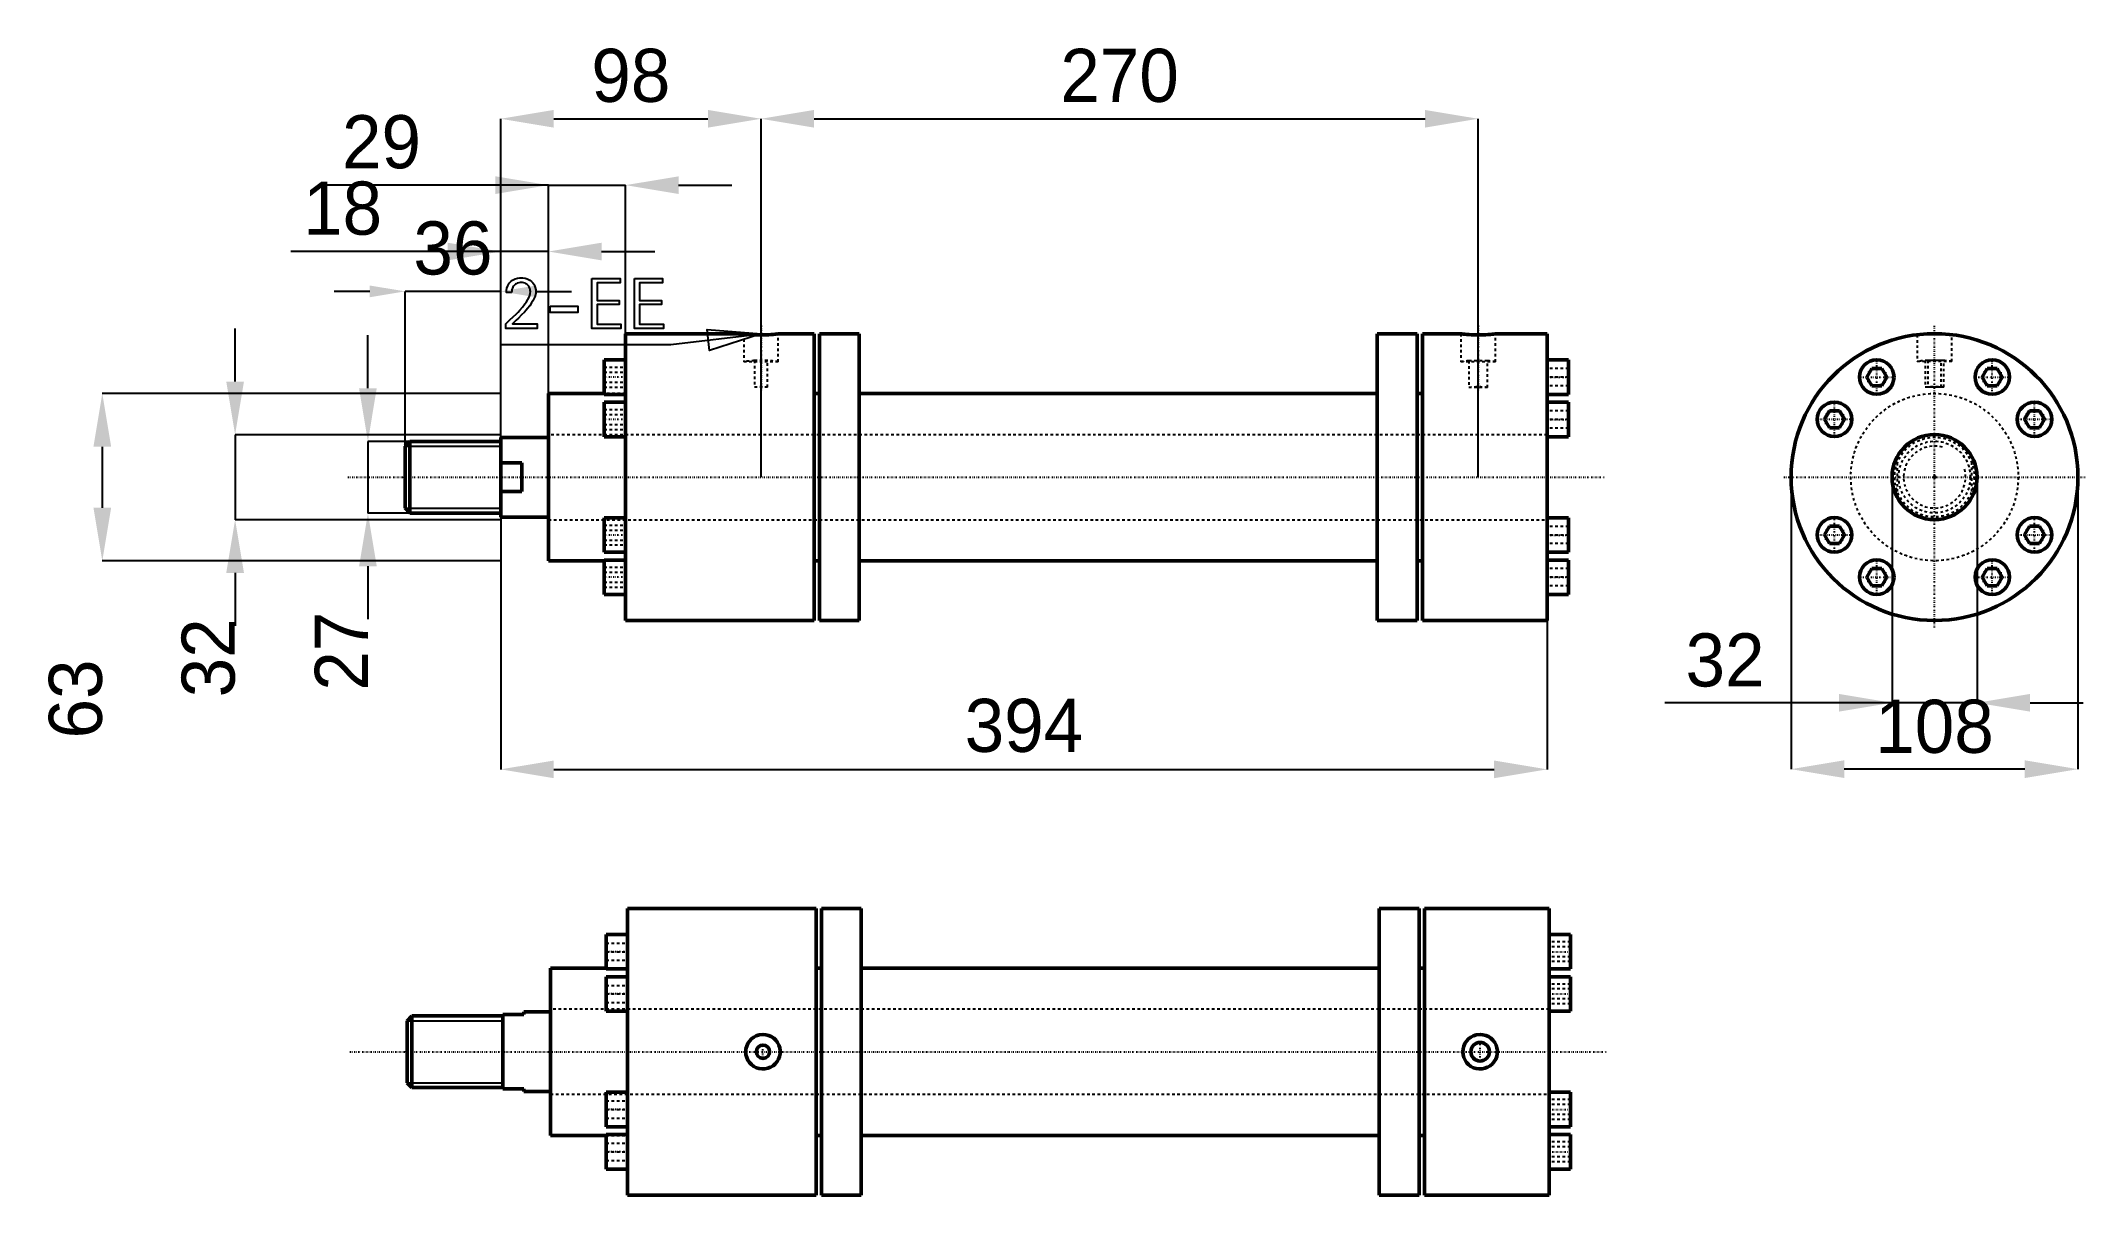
# Model space of a CAD drawing. Header units: millimetres. Extents: x -137 to 633, y -270 to 164.
import ezdxf

# ---------------------------------------------------------------- set-up
doc = ezdxf.new("R2010")
doc.units = ezdxf.units.MM
doc.linetypes.add('Center', pattern=[1.5, 0.45, -0.5, 0.05, -0.5])
doc.linetypes.add('Dashed', pattern=[2, 1, -1])
for name, color, linetype, lineweight in [('2d ConnectionPoints', 7, 'Continuous', 50), ('AM_0', 7, 'Continuous', 50), ('AM_5', 3, 'Continuous', 25), ('AM_7', 7, 'Center', 25), ('AM_9', 6, 'Dashed', 25)]:
    doc.layers.add(name, color=color, linetype=linetype, lineweight=lineweight)
doc.dimstyles.new('ISO-25', dxfattribs={"dimtxt": 2.5, "dimasz": 2.5, "dimexe": 1.25, "dimexo": 0.625, "dimtad": 1, "dimtxsty": 'Standard', "dimcen": 2.5, "dimadec": 0, "dimazin": 0, "dimtfac": 1, "dimtmove": 0, "dimatfit": 3, "dimfxl": 1, "dimarcsym": 0})

# ---------------------------------------------------------------- blocks, each defined once
blk = doc.blocks.new('1_HEG250_A_M00_C_50_RC_part2_150__0_in_HEG250_A_M00_C_50_150_RC_0')
at = {"layer": 'AM_0'}
for p, q in [((127.5, 54), (83, 54)), ((83, 54), (83, -54)), ((154, 54), (140.48, 54)), ((154, 54), (154, -54)), ((171, 54), (156, 54)), ((156, 54), (156, -54)), ((171, 54), (171, -54)), ((381, 54), (366, 54)), ((366, 54), (366, -54)), ((381, 54), (381, -54)), ((397.5, 54), (383, 54)), ((383, 54), (383, -54)), ((430, 54), (410.48, 54)), ((430, 54), (430, -54)), ((83, 44.17), (75, 44.17)), ((75, 31.17), (75, 44.17)), ((438, 44.17), (430, 44.17)), ((438, 44.17), (438, 31.17)), ((75, 31.5), (54, 31.5)), ((54, 31.5), (54, -31.5)), ((75, 31.17), (83, 31.17)), ((156, 31.5), (154, 31.5)), ((366, 31.5), (171, 31.5)), ((383, 31.5), (381, 31.5)), ((430, 31.17), (438, 31.17)), ((83, 28.25), (75, 28.25)), ((75, 15.25), (75, 28.25)), ((438, 28.25), (430, 28.25)), ((438, 28.25), (438, 15.25)), ((75, 15.25), (83, 15.25)), ((430, 15.25), (438, 15.25)), ((83, -15.25), (75, -15.25)), ((75, -28.25), (75, -15.25)), ((438, -15.25), (430, -15.25)), ((438, -15.25), (438, -28.25)), ((75, -28.25), (83, -28.25)), ((430, -28.25), (438, -28.25)), ((54, -31.5), (75, -31.5)), ((83, -31.17), (75, -31.17)), ((75, -44.17), (75, -31.17)), ((154, -31.5), (156, -31.5)), ((171, -31.5), (366, -31.5)), ((381, -31.5), (383, -31.5)), ((438, -31.17), (430, -31.17)), ((438, -31.17), (438, -44.17)), ((75, -44.17), (83, -44.17)), ((430, -44.17), (438, -44.17)), ((83, -54), (154, -54)), ((156, -54), (171, -54)), ((366, -54), (381, -54)), ((383, -54), (430, -54))]:
    blk.add_line(p, q, dxfattribs=at)
for points in [[(140.5, 54), (140.46, 54), (140.25, 53.97), (139.86, 53.93), (139.32, 53.87), (138.61, 53.81), (137.79, 53.74), (136.83, 53.68), (135.82, 53.64), (134.73, 53.61), (133.65, 53.61), (132.56, 53.63), (131.54, 53.66), (130.56, 53.72), (129.69, 53.78), (128.93, 53.85), (128.33, 53.91), (127.87, 53.96), (127.6, 53.99), (127.5, 54), (127.5, 54)], [(410.5, 54), (410.46, 54), (410.25, 53.97), (409.86, 53.93), (409.32, 53.87), (408.61, 53.81), (407.79, 53.74), (406.83, 53.68), (405.82, 53.64), (404.73, 53.61), (403.65, 53.61), (402.56, 53.63), (401.54, 53.66), (400.56, 53.72), (399.69, 53.78), (398.93, 53.85), (398.33, 53.91), (397.87, 53.96), (397.6, 53.99), (397.5, 54), (397.5, 54)]]:
    blk.add_lwpolyline(points, dxfattribs=at)
at = {"layer": 'AM_7'}
for p, q in [((134, 57.1), (134, 32.8)), ((404, 57.11), (404, 32.71)), ((83.4, 37.67), (74.6, 37.67)), ((429.6, 37.67), (438.4, 37.67)), ((83.4, 21.75), (74.6, 21.75)), ((429.6, 21.75), (438.4, 21.75)), ((83.4, -21.75), (74.6, -21.75)), ((429.6, -21.75), (438.4, -21.75)), ((83.4, -37.67), (74.6, -37.67)), ((429.6, -37.67), (438.4, -37.67))]:
    blk.add_line(p, q, dxfattribs=at)
at = {"layer": 'AM_9'}
for p, q in [((127.5, 54), (127.5, 43.52)), ((140.5, 43.52), (140.5, 54)), ((397.5, 54), (397.5, 43.52)), ((410.5, 43.52), (410.5, 54)), ((75, 41.42), (83, 41.42)), ((75, 39.55), (83, 39.55)), ((140.5, 43.52), (127.5, 43.52)), ((131.5, 43.93), (131.5, 33.91)), ((136.5, 43.93), (131.5, 43.93)), ((136.5, 33.91), (136.5, 43.93)), ((410.5, 43.52), (397.5, 43.52)), ((400.5, 43.86), (400.5, 33.82)), ((407.5, 43.86), (400.5, 43.86)), ((407.5, 33.82), (407.5, 43.86)), ((438, 40.92), (430, 40.92)), ((75, 35.8), (83, 35.8)), ((75, 33.92), (83, 33.92)), ((83, 31.5), (75, 31.5)), ((136.5, 33.91), (131.5, 33.91)), ((407.5, 33.82), (400.5, 33.82)), ((438, 37.67), (430, 37.67)), ((438, 34.42), (430, 34.42)), ((75, 25.5), (83, 25.5)), ((75, 23.63), (83, 23.63)), ((438, 25), (430, 25)), ((430, 16), (54, 16)), ((75, 19.87), (83, 19.87)), ((75, 18), (83, 18)), ((438, 21.75), (430, 21.75)), ((438, 18.5), (430, 18.5)), ((54, -16), (430, -16)), ((75, -18), (83, -18)), ((75, -19.87), (83, -19.87)), ((438, -18.5), (430, -18.5)), ((438, -21.75), (430, -21.75)), ((75, -23.63), (83, -23.63)), ((75, -25.5), (83, -25.5)), ((438, -25), (430, -25)), ((75, -31.5), (83, -31.5)), ((75, -33.92), (83, -33.92)), ((75, -35.8), (83, -35.8)), ((438, -34.42), (430, -34.42)), ((438, -37.67), (430, -37.67)), ((75, -39.55), (83, -39.55)), ((75, -41.42), (83, -41.42)), ((438, -40.92), (430, -40.92))]:
    blk.add_line(p, q, dxfattribs=at)
for centre, radius, start, end in [((134, 0), 44, 93.2572, 98.49524), ((134, 0), 44, 81.50476, 86.7428), ((404, 0), 44, 94.56244, 98.49524), ((404, 0), 44, 81.50476, 85.43756), ((134, 0), 34, 85.78327, 94.21673), ((404, 0), 34, 84.09144, 95.90856)]:
    blk.add_arc(centre, radius, start, end, dxfattribs=at)
blk = doc.blocks.new('2_HEG250_A__M00_C_50_RC_part1_150__0_in_HEG250_A_M00_C_50_150_RC_0')
at = {"layer": 'AM_0'}
for p, q in [((1.84, 13.5), (0, 11.66)), ((0, 11.66), (0, -11.66)), ((36, 13.5), (1.84, 13.5)), ((1.84, 13.5), (1.84, -13.5)), ((36, 15), (36, -15)), ((54, 15), (36, 15)), ((36, 5.39), (44, 5.39)), ((44, 5.39), (44, -5.39)), ((44, -5.39), (36, -5.39)), ((0, -11.66), (1.84, -13.5)), ((1.84, -13.5), (36, -13.5)), ((36, -15), (54, -15))]:
    blk.add_line(p, q, dxfattribs=at)
at = {"layer": 'AM_5'}
for p, q in [((0, 11.66), (36, 11.66)), ((36, 13.5), (36, 11.66)), ((0, -11.66), (36, -11.66)), ((36, -13.5), (36, -11.66))]:
    blk.add_line(p, q, dxfattribs=at)
at = {"layer": 'AM_7'}
blk.add_line((-21.5, 0), (451.5, 0), dxfattribs=at)
at = {"layer": 'AM_9'}
for p, q in [((430, 16), (54, 16)), ((54, -16), (430, -16))]:
    blk.add_line(p, q, dxfattribs=at)
blk = doc.blocks.new('*D3')
at = {"layer": 'AM_5', "color": 0, "lineweight": -2}
for p, q in [((-13.33, 70), (-26.67, 70)), ((0, 0), (0, 70)), ((36, 70), (0, 70)), ((36, 0), (36, 70)), ((49.33, 70), (62.67, 70))]:
    blk.add_line(p, q, dxfattribs=at)
at = {"layer": 'AM_5', "color": 0}
for points in [[(-13.33, 67.78), (-13.33, 72.22), (0, 70)], [(49.33, 72.22), (49.33, 67.78), (36, 70)]]:
    blk.add_solid(points, dxfattribs=at)
at = {"layer": 'Defpoints', "color": 0}
for p in [(0, 70), (0, 0), (36, 0)]:
    blk.add_point(p, dxfattribs=at)
at = {"layer": 'AM_5', "color": 0, "insert": (18, 86.21), "char_height": 20, "attachment_point": 5}
blk.add_mtext('36', dxfattribs=at)
blk = doc.blocks.new('*D4')
at = {"layer": 'AM_5', "color": 0, "lineweight": -2}
for p, q in [((36, 85), (-43.06, 85)), ((16, 85), (-4, 85)), ((36, 0), (36, 85)), ((54, 85), (36, 85)), ((54, 0), (54, 85)), ((74, 85), (94, 85))]:
    blk.add_line(p, q, dxfattribs=at)
at = {"layer": 'AM_5', "color": 0}
for points in [[(16, 81.67), (16, 88.33), (36, 85)], [(74, 88.33), (74, 81.67), (54, 85)]]:
    blk.add_solid(points, dxfattribs=at)
at = {"layer": 'Defpoints', "color": 0}
for p in [(36, 85), (36, 0), (54, 0)]:
    blk.add_point(p, dxfattribs=at)
at = {"layer": 'AM_5', "color": 0, "insert": (-23.53, 101.21), "char_height": 20, "attachment_point": 5}
blk.add_mtext('18', dxfattribs=at)
blk = doc.blocks.new('*D5')
at = {"layer": 'AM_5', "color": 0, "lineweight": -2}
for p, q in [((54, 110), (-31.78, 110)), ((34, 110), (14, 110)), ((54, 0), (54, 110)), ((54, 110), (83, 110)), ((83, 0), (83, 110)), ((103, 110), (123, 110))]:
    blk.add_line(p, q, dxfattribs=at)
at = {"layer": 'AM_5', "color": 0}
for points in [[(34, 106.67), (34, 113.33), (54, 110)], [(103, 113.33), (103, 106.67), (83, 110)]]:
    blk.add_solid(points, dxfattribs=at)
at = {"layer": 'Defpoints', "color": 0}
for p in [(83, 110), (54, 0), (83, 0)]:
    blk.add_point(p, dxfattribs=at)
at = {"layer": 'AM_5', "color": 0, "insert": (-8.89, 126.21), "char_height": 20, "attachment_point": 5}
blk.add_mtext('29', dxfattribs=at)
blk = doc.blocks.new('*D6')
at = {"layer": 'AM_5', "color": 0, "lineweight": -2}
for p, q in [((36, 0), (36, -110)), ((430, 0), (430, -110)), ((56, -110), (410, -110))]:
    blk.add_line(p, q, dxfattribs=at)
at = {"layer": 'AM_5', "color": 0}
for points in [[(56, -106.67), (56, -113.33), (36, -110)], [(410, -113.33), (410, -106.67), (430, -110)]]:
    blk.add_solid(points, dxfattribs=at)
at = {"layer": 'Defpoints', "color": 0}
for p in [(36, 0), (430, 0), (430, -110)]:
    blk.add_point(p, dxfattribs=at)
at = {"layer": 'AM_5', "color": 0, "insert": (233, -93.57), "char_height": 20, "attachment_point": 5}
blk.add_mtext('394', dxfattribs=at)
blk = doc.blocks.new('*D7')
at = {"layer": 'AM_5', "color": 0, "lineweight": -2}
for p, q in [((36, 0), (36, 135)), ((56, 135), (114, 135)), ((134, 0), (134, 135))]:
    blk.add_line(p, q, dxfattribs=at)
at = {"layer": 'AM_5', "color": 0}
for points in [[(56, 138.33), (56, 131.67), (36, 135)], [(114, 131.67), (114, 138.33), (134, 135)]]:
    blk.add_solid(points, dxfattribs=at)
at = {"layer": 'Defpoints', "color": 0}
for p in [(134, 135), (36, 0), (134, 0)]:
    blk.add_point(p, dxfattribs=at)
at = {"layer": 'AM_5', "color": 0, "insert": (85, 151.21), "char_height": 20, "attachment_point": 5}
blk.add_mtext('98', dxfattribs=at)
blk = doc.blocks.new('*D8')
at = {"layer": 'AM_5', "color": 0, "lineweight": -2}
for p, q in [((134, 0), (134, 135)), ((154, 135), (384, 135)), ((404, 0), (404, 135))]:
    blk.add_line(p, q, dxfattribs=at)
at = {"layer": 'AM_5', "color": 0}
for points in [[(154, 138.33), (154, 131.67), (134, 135)], [(384, 131.67), (384, 138.33), (404, 135)]]:
    blk.add_solid(points, dxfattribs=at)
at = {"layer": 'Defpoints', "color": 0}
for p in [(404, 135), (134, 0), (404, 0)]:
    blk.add_point(p, dxfattribs=at)
at = {"layer": 'AM_5', "color": 0, "insert": (269, 151.21), "char_height": 20, "attachment_point": 5}
blk.add_mtext('270', dxfattribs=at)
blk = doc.blocks.new('*D9')
at = {"layer": 'AM_5', "color": 0, "lineweight": -2}
for p, q in [((-14, 33.5), (-14, 53.5)), ((36, 13.5), (-14, 13.5)), ((-14, 13.5), (-14, -13.5)), ((36, -13.5), (-14, -13.5)), ((-14, -33.5), (-14, -53.5))]:
    blk.add_line(p, q, dxfattribs=at)
at = {"layer": 'AM_5', "color": 0}
for points in [[(-17.33, 33.5), (-10.67, 33.5), (-14, 13.5)], [(-10.67, -33.5), (-17.33, -33.5), (-14, -13.5)]]:
    blk.add_solid(points, dxfattribs=at)
at = {"layer": 'Defpoints', "color": 0}
for p in [(36, 13.5), (-14, -13.5), (36, -13.5)]:
    blk.add_point(p, dxfattribs=at)
at = {"layer": 'AM_5', "color": 0, "insert": (-24, -65.5), "char_height": 20, "attachment_point": 5, "rotation": 90}
blk.add_mtext('27', dxfattribs=at)
blk = doc.blocks.new('*D10')
at = {"layer": 'AM_5', "color": 0, "lineweight": -2}
for p, q in [((-64, 36), (-64, 56)), ((36, 16), (-64, 16)), ((-64, 16), (-64, -16)), ((36, -16), (-64, -16)), ((-64, -36), (-64, -56))]:
    blk.add_line(p, q, dxfattribs=at)
at = {"layer": 'AM_5', "color": 0}
for points in [[(-67.33, 36), (-60.67, 36), (-64, 16)], [(-60.67, -36), (-67.33, -36), (-64, -16)]]:
    blk.add_solid(points, dxfattribs=at)
at = {"layer": 'Defpoints', "color": 0}
for p in [(36, 16), (-64, -16), (36, -16)]:
    blk.add_point(p, dxfattribs=at)
at = {"layer": 'AM_5', "color": 0, "insert": (-74, -68), "char_height": 20, "attachment_point": 5, "rotation": 90}
blk.add_mtext('32', dxfattribs=at)
blk = doc.blocks.new('*D11')
at = {"layer": 'AM_5', "color": 0, "lineweight": -2}
for p, q in [((36, 31.5), (-114, 31.5)), ((-114, 11.5), (-114, -11.5)), ((36, -31.5), (-114, -31.5))]:
    blk.add_line(p, q, dxfattribs=at)
at = {"layer": 'AM_5', "color": 0}
for points in [[(-110.67, 11.5), (-117.33, 11.5), (-114, 31.5)], [(-117.33, -11.5), (-110.67, -11.5), (-114, -31.5)]]:
    blk.add_solid(points, dxfattribs=at)
at = {"layer": 'Defpoints', "color": 0}
for p in [(36, 31.5), (-114, -31.5), (36, -31.5)]:
    blk.add_point(p, dxfattribs=at)
at = {"layer": 'AM_5', "color": 0, "insert": (-124, -83.5), "char_height": 20, "attachment_point": 5, "rotation": 90}
blk.add_mtext('63', dxfattribs=at)
blk = doc.blocks.new('1_HEG250_A_M00_C_50_RC_part2_150__0_in_HEG250_A_M00_C_50_150_RC_4')
at = {"layer": 'AM_0'}
for p, q in [((83, 54), (83, -54)), ((154, 54), (83, 54)), ((154, 54), (154, -54)), ((156, 54), (156, -54)), ((171, 54), (156, 54)), ((171, 54), (171, -54)), ((366, 54), (366, -54)), ((381, 54), (366, 54)), ((381, 54), (381, -54)), ((383, 54), (383, -54)), ((430, 54), (383, 54)), ((430, 54), (430, -54)), ((75, 31.17), (75, 44.17)), ((83, 44.17), (75, 44.17)), ((438, 44.17), (430, 44.17)), ((438, 44.17), (438, 31.17)), ((54, 31.5), (54, -31.5)), ((75, 31.5), (54, 31.5)), ((75, 31.17), (83, 31.17)), ((156, 31.5), (154, 31.5)), ((366, 31.5), (171, 31.5)), ((383, 31.5), (381, 31.5)), ((430, 31.17), (438, 31.17)), ((75, 15.25), (75, 28.25)), ((83, 28.25), (75, 28.25)), ((438, 28.25), (430, 28.25)), ((438, 28.25), (438, 15.25)), ((75, 15.25), (83, 15.25)), ((430, 15.25), (438, 15.25)), ((75, -28.25), (75, -15.25)), ((83, -15.25), (75, -15.25)), ((438, -15.25), (430, -15.25)), ((438, -15.25), (438, -28.25)), ((75, -28.25), (83, -28.25)), ((430, -28.25), (438, -28.25)), ((54, -31.5), (75, -31.5)), ((75, -44.17), (75, -31.17)), ((83, -31.17), (75, -31.17)), ((154, -31.5), (156, -31.5)), ((171, -31.5), (366, -31.5)), ((381, -31.5), (383, -31.5)), ((438, -31.17), (430, -31.17)), ((438, -31.17), (438, -44.17)), ((75, -44.17), (83, -44.17)), ((430, -44.17), (438, -44.17)), ((83, -54), (154, -54)), ((156, -54), (171, -54)), ((366, -54), (381, -54)), ((383, -54), (430, -54))]:
    blk.add_line(p, q, dxfattribs=at)
for points in [[(134, 6.5), (135.07, 6.41), (136.14, 6.14), (137.12, 5.7), (138.04, 5.09), (138.83, 4.35), (139.5, 3.47), (140, 2.51), (140.34, 1.45), (140.49, 0.38), (140.46, -0.73), (140.25, -1.78), (139.86, -2.81), (139.32, -3.74), (138.61, -4.58), (137.79, -5.28), (136.83, -5.85), (135.82, -6.24), (134.73, -6.46), (133.65, -6.49), (132.56, -6.34), (131.54, -6.01), (130.56, -5.51), (129.69, -4.87), (128.93, -4.07), (128.33, -3.17), (127.87, -2.16), (127.6, -1.11), (127.5, 0), (127.59, 1.07), (127.86, 2.14), (128.3, 3.12), (128.9, 4.03), (129.64, 4.82), (130.52, 5.49), (131.48, 5.99), (132.54, 6.33), (134, 6.5)], [(404, 6.5), (405.07, 6.41), (406.14, 6.14), (407.12, 5.7), (408.04, 5.09), (408.83, 4.35), (409.5, 3.47), (410, 2.51), (410.34, 1.45), (410.49, 0.38), (410.46, -0.73), (410.25, -1.78), (409.86, -2.81), (409.32, -3.74), (408.61, -4.58), (407.79, -5.28), (406.83, -5.85), (405.82, -6.24), (404.73, -6.46), (403.65, -6.49), (402.56, -6.34), (401.54, -6.01), (400.56, -5.51), (399.69, -4.87), (398.93, -4.07), (398.33, -3.17), (397.87, -2.16), (397.6, -1.11), (397.5, 0), (397.59, 1.07), (397.86, 2.14), (398.3, 3.12), (398.9, 4.03), (399.64, 4.82), (400.52, 5.49), (401.48, 5.99), (402.54, 6.33), (404, 6.5)]]:
    blk.add_lwpolyline(points, dxfattribs=at)
for centre, radius in [((134, 0), 2.5), ((404, 0), 3.5)]:
    blk.add_circle(centre, radius, dxfattribs=at)
at = {"layer": 'AM_7'}
for p, q in [((83.4, 37.67), (74.6, 37.67)), ((429.6, 37.67), (438.4, 37.67)), ((83.4, 21.75), (74.6, 21.75)), ((429.6, 21.75), (438.4, 21.75)), ((134, -2.62), (134, 2.63)), ((404, -3.67), (404, 3.67)), ((83.4, -21.75), (74.6, -21.75)), ((429.6, -21.75), (438.4, -21.75)), ((83.4, -37.67), (74.6, -37.67)), ((429.6, -37.67), (438.4, -37.67))]:
    blk.add_line(p, q, dxfattribs=at)
at = {"layer": 'AM_9'}
for p, q in [((75, 40.92), (83, 40.92)), ((438, 41.42), (430, 41.42)), ((438, 39.55), (430, 39.55)), ((75, 37.67), (83, 37.67)), ((75, 34.42), (83, 34.42)), ((83, 31.5), (75, 31.5)), ((438, 35.8), (430, 35.8)), ((438, 33.92), (430, 33.92)), ((75, 25), (83, 25)), ((438, 25.5), (430, 25.5)), ((438, 23.63), (430, 23.63)), ((430, 16), (54, 16)), ((75, 21.75), (83, 21.75)), ((75, 18.5), (83, 18.5)), ((438, 19.87), (430, 19.87)), ((438, 18), (430, 18)), ((54, -16), (430, -16)), ((75, -18.5), (83, -18.5)), ((75, -21.75), (83, -21.75)), ((438, -18), (430, -18)), ((438, -19.87), (430, -19.87)), ((75, -25), (83, -25)), ((438, -23.63), (430, -23.63)), ((438, -25.5), (430, -25.5)), ((75, -31.5), (83, -31.5)), ((75, -34.42), (83, -34.42)), ((75, -37.67), (83, -37.67)), ((438, -33.92), (430, -33.92)), ((438, -35.8), (430, -35.8)), ((75, -40.92), (83, -40.92)), ((438, -39.55), (430, -39.55)), ((438, -41.42), (430, -41.42))]:
    blk.add_line(p, q, dxfattribs=at)
blk = doc.blocks.new('2_HEG250_A__M00_C_50_RC_part1_150__0_in_HEG250_A_M00_C_50_150_RC_4')
at = {"layer": 'AM_0'}
for p, q in [((1.8405, 13.5), (0, 11.6595)), ((0, 11.6595), (0, -11.6595)), ((36, 13.5), (1.8405, 13.5)), ((1.8405, 13.5), (1.8405, -13.5)), ((36, 14), (36, -14)), ((44, 14), (36, 14)), ((54, 15), (44, 15)), ((44, 15), (44, 14)), ((0, -11.6595), (1.8405, -13.5)), ((1.8405, -13.5), (36, -13.5)), ((36, -14), (44, -14)), ((44, -14), (44, -15)), ((44, -15), (54, -15))]:
    blk.add_line(p, q, dxfattribs=at)
at = {"layer": 'AM_5'}
for p, q in [((0, 11.6595), (36, 11.6595)), ((36, 13.5), (36, 11.6595)), ((0, -11.6595), (36, -11.6595)), ((36, -13.5), (36, -11.6595))]:
    blk.add_line(p, q, dxfattribs=at)
at = {"layer": 'AM_7'}
blk.add_line((-21.5, 0), (451.5, 0), dxfattribs=at)
at = {"layer": 'AM_9'}
for p, q in [((430, 16), (54, 16)), ((54, -16), (430, -16))]:
    blk.add_line(p, q, dxfattribs=at)
blk = doc.blocks.new('1_HEG250_A_M00_C_50_RC_part2_150__0_in_HEG250_A_M00_C_50_150_RC_2')
at = {"layer": 'AM_0'}
for p, q in [((-23.63, 40.92), (-25.5, 37.67)), ((-19.87, 40.92), (-23.63, 40.92)), ((-18, 37.67), (-19.87, 40.92)), ((19.87, 40.92), (18, 37.67)), ((23.63, 40.92), (19.87, 40.92)), ((25.5, 37.67), (23.63, 40.92)), ((-25.5, 37.67), (-23.63, 34.42)), ((-23.63, 34.42), (-19.87, 34.42)), ((-19.87, 34.42), (-18, 37.67)), ((18, 37.67), (19.87, 34.42)), ((19.87, 34.42), (23.63, 34.42)), ((23.63, 34.42), (25.5, 37.67)), ((-39.55, 25), (-41.42, 21.75)), ((-35.8, 25), (-39.55, 25)), ((-33.92, 21.75), (-35.8, 25)), ((35.8, 25), (33.92, 21.75)), ((39.55, 25), (35.8, 25)), ((41.42, 21.75), (39.55, 25)), ((-41.42, 21.75), (-39.55, 18.5)), ((-39.55, 18.5), (-35.8, 18.5)), ((-35.8, 18.5), (-33.92, 21.75)), ((33.92, 21.75), (35.8, 18.5)), ((35.8, 18.5), (39.55, 18.5)), ((39.55, 18.5), (41.42, 21.75)), ((-39.55, -18.5), (-41.42, -21.75)), ((-41.42, -21.75), (-39.55, -25)), ((-35.8, -18.5), (-39.55, -18.5)), ((-33.92, -21.75), (-35.8, -18.5)), ((-35.8, -25), (-33.92, -21.75)), ((35.8, -18.5), (33.92, -21.75)), ((33.92, -21.75), (35.8, -25)), ((39.55, -18.5), (35.8, -18.5)), ((41.42, -21.75), (39.55, -18.5)), ((39.55, -25), (41.42, -21.75)), ((-39.55, -25), (-35.8, -25)), ((35.8, -25), (39.55, -25)), ((-23.63, -34.42), (-25.5, -37.67)), ((-25.5, -37.67), (-23.63, -40.92)), ((-19.87, -34.42), (-23.63, -34.42)), ((-18, -37.67), (-19.87, -34.42)), ((-19.87, -40.92), (-18, -37.67)), ((19.87, -34.42), (18, -37.67)), ((18, -37.67), (19.87, -40.92)), ((23.63, -34.42), (19.87, -34.42)), ((25.5, -37.67), (23.63, -34.42)), ((23.63, -40.92), (25.5, -37.67)), ((-23.63, -40.92), (-19.87, -40.92)), ((19.87, -40.92), (23.63, -40.92))]:
    blk.add_line(p, q, dxfattribs=at)
for centre, radius in [((0, 0), 54), ((-21.75, 37.67), 6.5), ((21.75, 37.67), 6.5), ((-37.67, 21.75), 6.5), ((37.67, 21.75), 6.5), ((0, 0), 16), ((-37.67, -21.75), 6.5), ((37.67, -21.75), 6.5), ((-21.75, -37.67), 6.5), ((21.75, -37.67), 6.5)]:
    blk.add_circle(centre, radius, dxfattribs=at)
at = {"layer": 'AM_7'}
for p, q in [((0, -56.7), (0, 57.11)), ((-21.75, 30.85), (-21.75, 44.5)), ((21.75, 30.85), (21.75, 44.5)), ((-28.58, 37.67), (-14.93, 37.67)), ((14.92, 37.67), (28.57, 37.67)), ((-37.67, 14.92), (-37.67, 28.57)), ((37.67, 14.92), (37.67, 28.57)), ((-44.5, 21.75), (-30.85, 21.75)), ((30.85, 21.75), (44.5, 21.75)), ((-56.7, 0), (56.7, 0)), ((-37.67, -28.58), (-37.67, -14.93)), ((37.67, -28.58), (37.67, -14.93)), ((-44.5, -21.75), (-30.85, -21.75)), ((30.85, -21.75), (44.5, -21.75)), ((-28.58, -37.67), (-14.93, -37.67)), ((-21.75, -44.5), (-21.75, -30.85)), ((14.92, -37.67), (28.57, -37.67)), ((21.75, -44.5), (21.75, -30.85))]:
    blk.add_line(p, q, dxfattribs=at)
at = {"layer": 'AM_9'}
for p, q in [((-6.5, 53.61), (-6.5, 43.52)), ((6.5, 43.52), (6.5, 53.61)), ((-25, 39.55), (-21.75, 41.42)), ((-25, 35.8), (-25, 39.55)), ((-21.75, 41.42), (-18.5, 39.55)), ((-18.5, 39.55), (-18.5, 35.8)), ((6.5, 43.52), (-6.5, 43.52)), ((-3.5, 43.86), (-3.5, 33.82)), ((3.5, 43.86), (-3.5, 43.86)), ((-2.5, 43.93), (-2.5, 33.91)), ((2.5, 43.93), (-2.5, 43.93)), ((2.5, 33.91), (2.5, 43.93)), ((3.5, 33.82), (3.5, 43.86)), ((18.5, 39.55), (21.75, 41.42)), ((18.5, 35.8), (18.5, 39.55)), ((21.75, 41.42), (25, 39.55)), ((25, 39.55), (25, 35.8)), ((-21.75, 33.92), (-25, 35.8)), ((-18.5, 35.8), (-21.75, 33.92)), ((3.5, 33.82), (-3.5, 33.82)), ((2.5, 33.91), (-2.5, 33.91)), ((21.75, 33.92), (18.5, 35.8)), ((25, 35.8), (21.75, 33.92)), ((-40.92, 23.63), (-37.67, 25.5)), ((-40.92, 19.87), (-40.92, 23.63)), ((-37.67, 25.5), (-34.42, 23.63)), ((-34.42, 23.63), (-34.42, 19.87)), ((34.42, 23.63), (37.67, 25.5)), ((34.42, 19.87), (34.42, 23.63)), ((37.67, 25.5), (40.92, 23.63)), ((40.92, 23.63), (40.92, 19.87)), ((-37.67, 18), (-40.92, 19.87)), ((-34.42, 19.87), (-37.67, 18)), ((37.67, 18), (34.42, 19.87)), ((40.92, 19.87), (37.67, 18)), ((-40.92, -19.87), (-37.67, -18)), ((-40.92, -23.63), (-40.92, -19.87)), ((-37.67, -18), (-34.42, -19.87)), ((-34.42, -19.87), (-34.42, -23.63)), ((34.42, -19.87), (37.67, -18)), ((34.42, -23.63), (34.42, -19.87)), ((37.67, -18), (40.92, -19.87)), ((40.92, -19.87), (40.92, -23.63)), ((-37.67, -25.5), (-40.92, -23.63)), ((-34.42, -23.63), (-37.67, -25.5)), ((37.67, -25.5), (34.42, -23.63)), ((40.92, -23.63), (37.67, -25.5)), ((-25, -35.8), (-21.75, -33.92)), ((-25, -39.55), (-25, -35.8)), ((-21.75, -33.92), (-18.5, -35.8)), ((-18.5, -35.8), (-18.5, -39.55)), ((18.5, -35.8), (21.75, -33.92)), ((18.5, -39.55), (18.5, -35.8)), ((21.75, -33.92), (25, -35.8)), ((25, -35.8), (25, -39.55)), ((-21.75, -41.42), (-25, -39.55)), ((-18.5, -39.55), (-21.75, -41.42)), ((21.75, -41.42), (18.5, -39.55)), ((25, -39.55), (21.75, -41.42))]:
    blk.add_line(p, q, dxfattribs=at)
blk.add_circle((0, 0), 31.5, dxfattribs=at)
for radius, start, end in [(44, 93.2572, 98.49524), (44, 81.50476, 86.7428), (34, 84.09144, 95.90856)]:
    blk.add_arc((0, 0), radius, start, end, dxfattribs=at)
blk = doc.blocks.new('2_HEG250_A__M00_C_50_RC_part1_150__0_in_HEG250_A_M00_C_50_150_RC_2')
at = {"layer": 'AM_0'}
blk.add_circle((0, 0), 16, dxfattribs=at)
at = {"layer": 'AM_5', "linetype": 'Dashed'}
blk.add_arc((0, 0), 11.66, 75, 15, dxfattribs=at)
at = {"layer": 'AM_9'}
for p, q in [((-14, 5.39), (-14, -5.39)), ((14, -5.39), (14, 5.39))]:
    blk.add_line(p, q, dxfattribs=at)
for radius in [15, 13.5]:
    blk.add_circle((0, 0), radius, dxfattribs=at)
blk = doc.blocks.new('*D20')
at = {"layer": 'AM_5', "color": 0, "lineweight": -2}
for p, q in [((559.83, 0.07), (559.83, -84.93)), ((591.83, 0.07), (591.83, -84.93)), ((559.83, -84.93), (474.3, -84.93)), ((591.83, -84.93), (559.83, -84.93)), ((611.83, -84.93), (631.83, -84.93))]:
    blk.add_line(p, q, dxfattribs=at)
at = {"layer": 'AM_5', "color": 0}
for points in [[(539.83, -88.26), (539.83, -81.6), (559.83, -84.93)], [(611.83, -81.6), (611.83, -88.26), (591.83, -84.93)]]:
    blk.add_solid(points, dxfattribs=at)
at = {"layer": 'Defpoints', "color": 0}
for p in [(559.83, 0.07), (591.83, 0.07), (559.83, -84.93)]:
    blk.add_point(p, dxfattribs=at)
at = {"layer": 'AM_5', "color": 0, "insert": (496.97, -68.93), "char_height": 20, "attachment_point": 5}
blk.add_mtext('32', dxfattribs=at)
blk = doc.blocks.new('*D21')
at = {"layer": 'AM_5', "color": 0, "lineweight": -2}
for p, q in [((521.83, 0.07), (521.83, -109.93)), ((629.83, 0.07), (629.83, -109.93)), ((609.83, -109.93), (541.83, -109.93))]:
    blk.add_line(p, q, dxfattribs=at)
at = {"layer": 'AM_5', "color": 0}
for points in [[(541.83, -106.6), (541.83, -113.26), (521.83, -109.93)], [(609.83, -113.26), (609.83, -106.6), (629.83, -109.93)]]:
    blk.add_solid(points, dxfattribs=at)
at = {"layer": 'Defpoints', "color": 0}
for p in [(521.83, 0.07), (629.83, 0.07), (521.83, -109.93)]:
    blk.add_point(p, dxfattribs=at)
at = {"layer": 'AM_5', "color": 0, "insert": (575.83, -93.93), "char_height": 20, "attachment_point": 5}
blk.add_mtext('108', dxfattribs=at)

msp = doc.modelspace()

# ---------------------------------------------------------------- linework, layer by layer
at = {"layer": '2d ConnectionPoints'}
for p in [(0, 0), (575.828, 0.069), (575.828, 0.069), (575.828, 0.069), (0, 0), (54, 0), (0.745, -216.341), (0.745, -216.341), (54.745, -216.341)]:
    msp.add_point(p, dxfattribs=at)
at = {"layer": 'AM_5'}
for p, q in [((100, 50), (134, 54)), ((36, 50), (100, 50))]:
    msp.add_line(p, q, dxfattribs=at)
for points in [[(38.587, 58.444), (38.587, 58.444), (39.443, 59.226), (40.664, 60.37), (40.664, 60.37), (41.807, 61.477), (42.526, 62.194), (42.526, 62.194), (43.216, 62.918), (44.203, 64.055), (44.203, 64.055), (45.134, 65.254), (45.724, 66.088), (45.724, 66.088), (46.243, 66.919), (46.806, 68.103), (46.806, 68.103), (47.109, 69.212), (47.167, 69.91), (47.167, 69.91), (47.149, 70.302), (47.056, 70.856), (47.056, 70.856), (46.884, 71.37), (46.725, 71.691), (46.725, 71.691), (46.535, 71.989), (46.2, 72.383), (46.2, 72.383), (45.806, 72.714), (45.51, 72.9), (45.51, 72.9), (45.193, 73.054), (44.689, 73.222), (44.689, 73.222), (44.151, 73.312), (43.774, 73.329), (43.774, 73.329), (43.357, 73.311), (42.766, 73.219), (42.766, 73.219), (42.218, 73.046), (41.876, 72.887), (41.876, 72.887), (41.558, 72.694), (41.135, 72.346), (41.135, 72.346), (40.778, 71.926), (40.576, 71.606), (40.576, 71.606), (40.408, 71.259), (40.225, 70.692), (40.225, 70.692), (40.127, 70.069), (40.108, 69.624), (38.158, 69.624), (38.158, 69.624), (38.188, 70.291), (38.346, 71.22), (38.346, 71.22), (38.641, 72.062), (38.912, 72.575), (38.912, 72.575), (39.235, 73.045), (39.798, 73.66), (39.798, 73.66), (40.455, 74.168), (40.947, 74.447), (40.947, 74.447), (41.469, 74.676), (42.294, 74.925), (42.294, 74.925), (43.166, 75.059), (43.774, 75.084), (43.774, 75.084), (44.343, 75.06), (45.168, 74.934), (45.168, 74.934), (45.958, 74.701), (46.465, 74.486), (46.465, 74.486), (46.944, 74.224), (47.588, 73.748), (47.588, 73.748), (48.141, 73.171), (48.461, 72.731), (48.461, 72.731), (48.73, 72.252), (49.021, 71.47), (49.021, 71.47), (49.178, 70.614), (49.208, 70.001), (49.208, 70.001), (49.164, 69.308), (48.932, 68.243), (48.932, 68.243), (48.501, 67.147), (48.103, 66.4), (48.103, 66.4), (47.646, 65.657), (46.905, 64.582), (46.905, 64.582), (46.098, 63.555), (45.523, 62.897), (45.523, 62.897), (44.903, 62.228), (43.863, 61.143), (43.863, 61.143), (42.692, 59.962), (41.837, 59.12), (40.459, 57.768), (49.767, 57.755), (49.767, 56), (37.898, 56), (37.898, 57.82), (38.587, 58.444)], [(70.34, 74.85), (80.922, 74.85), (80.922, 73.238), (72.264, 73.238), (72.264, 66.608), (80.584, 66.608), (80.584, 65.022), (72.264, 65.022), (72.264, 57.612), (81.26, 57.612), (81.26, 56), (70.34, 56), (70.34, 74.85)], [(86.34, 74.85), (96.922, 74.85), (96.922, 73.238), (88.264, 73.238), (88.264, 66.608), (96.584, 66.608), (96.584, 65.022), (88.264, 65.022), (88.264, 57.612), (97.26, 57.612), (97.26, 56), (86.34, 56), (86.34, 74.85)], [(54.6, 64.372), (65, 64.372), (65, 62.032), (54.6, 62.032), (54.6, 64.372)], [(134, 54), (114.604, 47.691), (113.67, 55.636), (134, 54)]]:
    msp.add_lwpolyline(points, dxfattribs=at)

# ---------------------------------------------------------------- block references
for name, p in [('1_HEG250_A_M00_C_50_RC_part2_150__0_in_HEG250_A_M00_C_50_150_RC_0', (0, 0)), ('1_HEG250_A_M00_C_50_RC_part2_150__0_in_HEG250_A_M00_C_50_150_RC_2', (575.828, 0.069)), ('2_HEG250_A__M00_C_50_RC_part1_150__0_in_HEG250_A_M00_C_50_150_RC_0', (0, 0)), ('2_HEG250_A__M00_C_50_RC_part1_150__0_in_HEG250_A_M00_C_50_150_RC_2', (575.828, 0.069)), ('1_HEG250_A_M00_C_50_RC_part2_150__0_in_HEG250_A_M00_C_50_150_RC_4', (0.745, -216.341)), ('2_HEG250_A__M00_C_50_RC_part1_150__0_in_HEG250_A_M00_C_50_150_RC_4', (0.745, -216.341))]:
    msp.add_blockref(name, p)

# ---------------------------------------------------------------- dimensions: what is measured, and where the dimension line sits
for base, p1, p2, text, override, picture, middle in [((134, 135), (36, 0), (134, 0), '98', {"dimtxt": 20, "dimasz": 20, "dimexe": 0, "dimexo": 0, "dimgap": 6}, '*D7', (85, 135)), ((404, 135), (134, 0), (404, 0), '270', {"dimtxt": 20, "dimasz": 20, "dimexe": 0, "dimexo": 0, "dimgap": 6}, '*D8', (269, 135)), ((83, 110), (54, 0), (83, 0), '29', {"dimtxt": 20, "dimasz": 20, "dimexe": 0, "dimexo": 0, "dimgap": 6}, '*D5', (-8.888, 110)), ((36, 85), (54, 0), (36, 0), '18', {"dimtxt": 20, "dimasz": 20, "dimexe": 0, "dimexo": 0, "dimgap": 6}, '*D4', (-23.532, 85)), ((0, 70), (36, 0), (0, 0), '36', {"dimtxt": 20, "dimasz": 13.333333, "dimexe": 0, "dimexo": 0, "dimgap": 6}, '*D3', (18, 70)), ((430, -110), (36, 0), (430, 0), '394', {"dimtxt": 20, "dimasz": 20, "dimexe": 0, "dimexo": 0, "dimgap": 6}, '*D6', (233, -110)), ((559.828, -84.931), (591.828, 0.069), (559.828, 0.069), '32', {"dimtxt": 20, "dimasz": 20, "dimexe": 0, "dimexo": 0, "dimgap": 6}, '*D20', (496.967, -84.931)), ((521.828, -109.931), (629.828, 0.069), (521.828, 0.069), '108', {"dimtxt": 20, "dimasz": 20, "dimexe": 0, "dimexo": 0, "dimgap": 6}, '*D21', (575.828, -109.931))]:
    dim = msp.add_linear_dim(base=base, p1=p1, p2=p2, text=text, dimstyle='ISO-25', override=override, dxfattribs=at)
    dim.commit()
    dim.dimension.update_dxf_attribs({"geometry": picture, "text_midpoint": middle, "dimtype": 160})
for base, p1, p2, text, picture, middle in [((-64, -16), (36, 16), (36, -16), '32', '*D10', (-74, -68)), ((-14, -13.5), (36, 13.5), (36, -13.5), '27', '*D9', (-24, -65.5)), ((-114, -31.5), (36, 31.5), (36, -31.5), '63', '*D11', (-124, -83.5))]:
    dim = msp.add_linear_dim(base=base, p1=p1, p2=p2, angle=90, text=text, dimstyle='ISO-25', override={"dimtxt": 20, "dimasz": 20, "dimexe": 0, "dimexo": 0, "dimgap": 6}, dxfattribs=at)
    dim.commit()
    dim.dimension.update_dxf_attribs({"geometry": picture, "text_midpoint": middle, "dimtype": 160, "text_rotation": 90})

doc.saveas('drawing.dxf')
